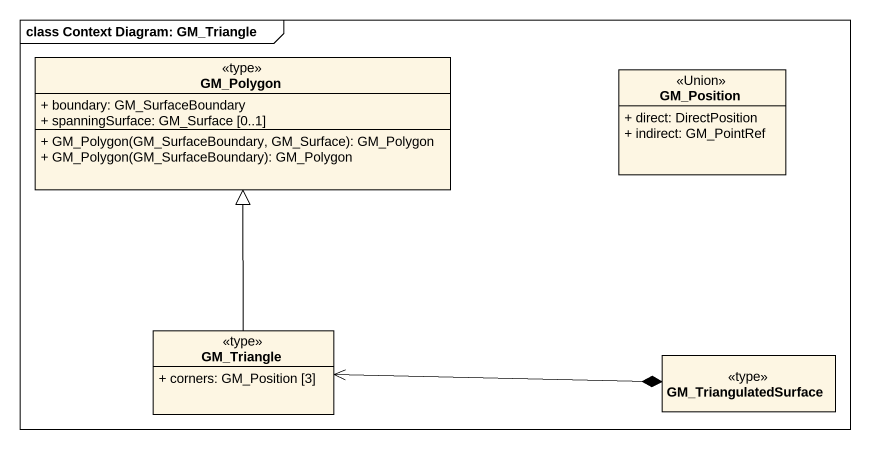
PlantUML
@startuml
mainframe class Context Diagram: GM_Triangle
hide circle
hide empty members
skinparam classAttributeIconSize 0
class GM_Polygon <<type>> {
  + boundary: GM_SurfaceBoundary
  + spanningSurface: GM_Surface [0..1]
  + GM_Polygon(GM_SurfaceBoundary, GM_Surface): GM_Polygon
  + GM_Polygon(GM_SurfaceBoundary): GM_Polygon
}
class GM_Position <<Union>> {
  + direct: DirectPosition
  + indirect: GM_PointRef
}
class GM_Triangle <<type>> {
  + corners: GM_Position [3]
}
class GM_TriangulatedSurface <<type>>
GM_Triangle -up-|> GM_Polygon
GM_Triangle <-right-* GM_TriangulatedSurface
@enduml
